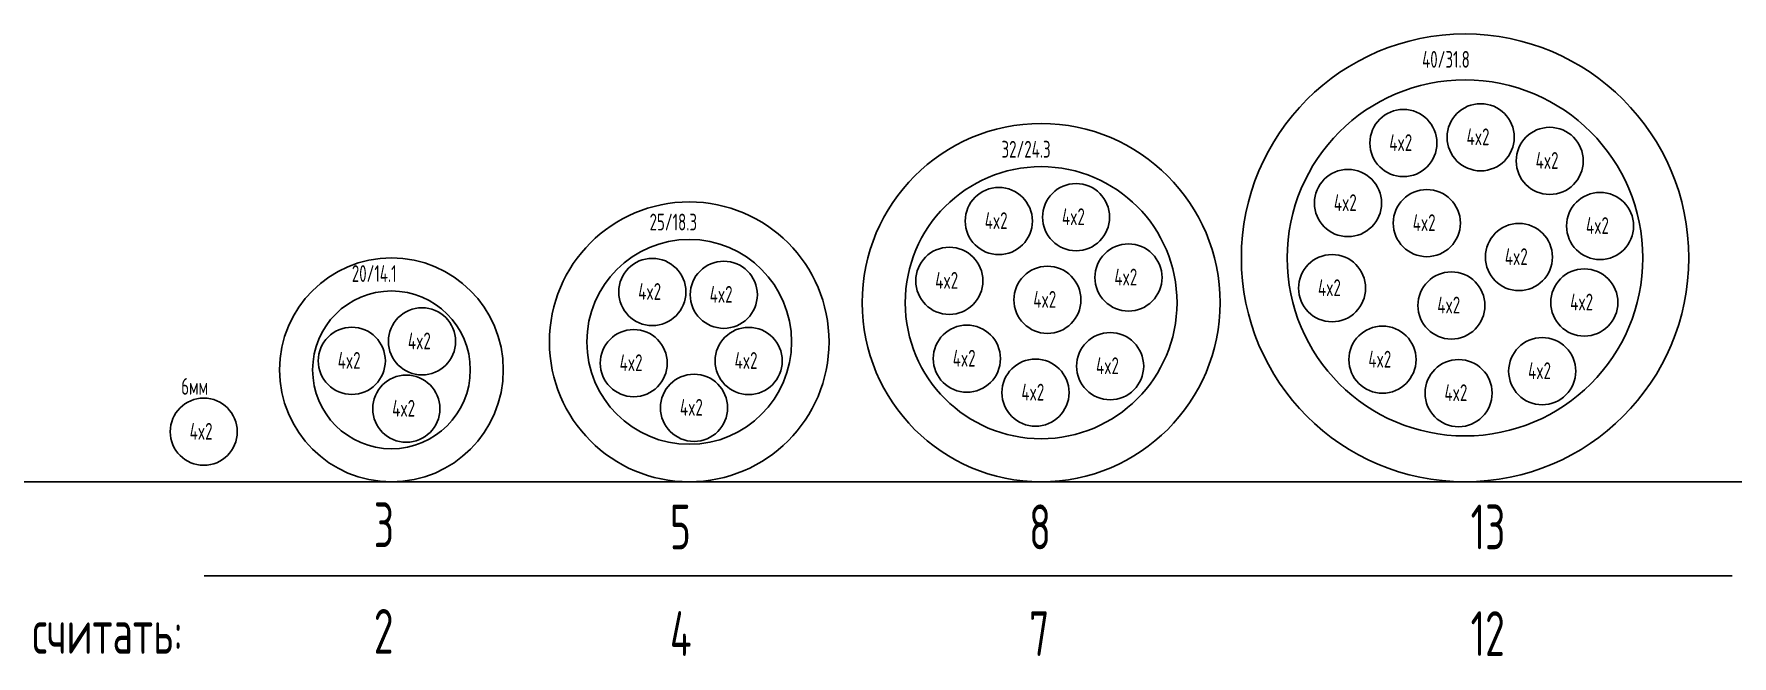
# Model space of a CAD drawing. Header units: millimetres. Extents: x 5341 to 10690, y -2643 to -1904.
# Drawn here: x 8810.9 to 8962.8, y -2331.4 to -2275.8 of the extents above; entities that cross this region are included whole.
import ezdxf

# ---------------------------------------------------------------- set-up
doc = ezdxf.new("R2010")
doc.units = ezdxf.units.MM
doc.layers.add('непечать', color=5, linetype='Continuous', plot=False)
doc.styles.add('ЦАММИТ', font='cs_gost2304.shx', dxfattribs={"width": 0.8})

# ---------------------------------------------------------------- blocks, each defined once
blk = doc.blocks.new('utp 4x2')
at = {"lineweight": -3}
blk.add_circle((0, 0), 3, dxfattribs=at)
at = {"style": 'ЦАММИТ', "width": 0.8}
blk.add_text('4x2', height=1.5, dxfattribs=at).set_placement((-1.26, -0.71))

msp = doc.modelspace()

# ---------------------------------------------------------------- linework, layer by layer
at = {"lineweight": -3}
msp.add_line((8826.17, -2324.189), (8962.775, -2324.189), dxfattribs=at)
for centre, radius in [((8938.903, -2295.798), 20), ((8938.903, -2295.798), 15.9), ((8901.002, -2299.798), 16), ((8901.002, -2299.798), 12.15), ((8869.538, -2303.298), 12.5), ((8869.538, -2303.298), 9.15), ((8842.915, -2305.798), 10), ((8842.915, -2305.798), 7.05)]:
    msp.add_circle(centre, radius, dxfattribs=at)
at = {"layer": 'непечать', "color": 4}
msp.add_xline((4279.149, -2315.798), (1, 0), dxfattribs=at)

# ---------------------------------------------------------------- block references
at = {"lineweight": -3}
for p in [(8933.392, -2285.539), (8940.301, -2285.021), (8946.474, -2287.134), (8928.435, -2290.9), (8897.218, -2292.506), (8904.125, -2292.157), (8935.486, -2292.688), (8950.977, -2292.946), (8943.722, -2295.723), (8892.792, -2297.844), (8908.81, -2297.545), (8927.013, -2298.501), (8866.236, -2298.837), (8872.627, -2299.089), (8901.564, -2299.54), (8937.684, -2300.045), (8949.566, -2299.779), (8845.645, -2303.252), (8839.366, -2304.992), (8864.575, -2305.196), (8874.854, -2305.001), (8894.359, -2304.797), (8907.169, -2305.469), (8931.52, -2304.883), (8945.803, -2305.913), (8869.967, -2309.184), (8900.497, -2307.828), (8938.325, -2307.873), (8844.24, -2309.266), (8826.13, -2311.324)]:
    msp.add_blockref('utp 4x2', p, dxfattribs=at)

# ---------------------------------------------------------------- texts
at = {"style": 'ЦАММИТ', "width": 0.8}
for s, height, p in [('40/31.8', 1.5, (8935.065, -2278.812)), ('32/24.3', 1.5, (8897.459, -2286.845)), ('25/18.3', 1.5, (8865.995, -2293.345)), ('20/14.1', 1.5, (8839.371, -2297.945)), ('6мм', 1.5, (8824.113, -2308.021)), ('3', 4, (8841.335, -2321.634)), ('5', 4, (8867.809, -2321.831)), ('8', 4, (8899.927, -2321.831)), ('13', 4, (8939.405, -2321.831)), ('2', 4, (8841.335, -2331.159)), ('4', 4, (8867.809, -2331.356)), ('7', 4, (8899.927, -2331.356)), ('12', 4, (8939.405, -2331.356)), ('считать:', 4, (8810.802, -2331.159))]:
    msp.add_text(s, height=height, dxfattribs=at).set_placement(p)

doc.saveas('drawing.dxf')
